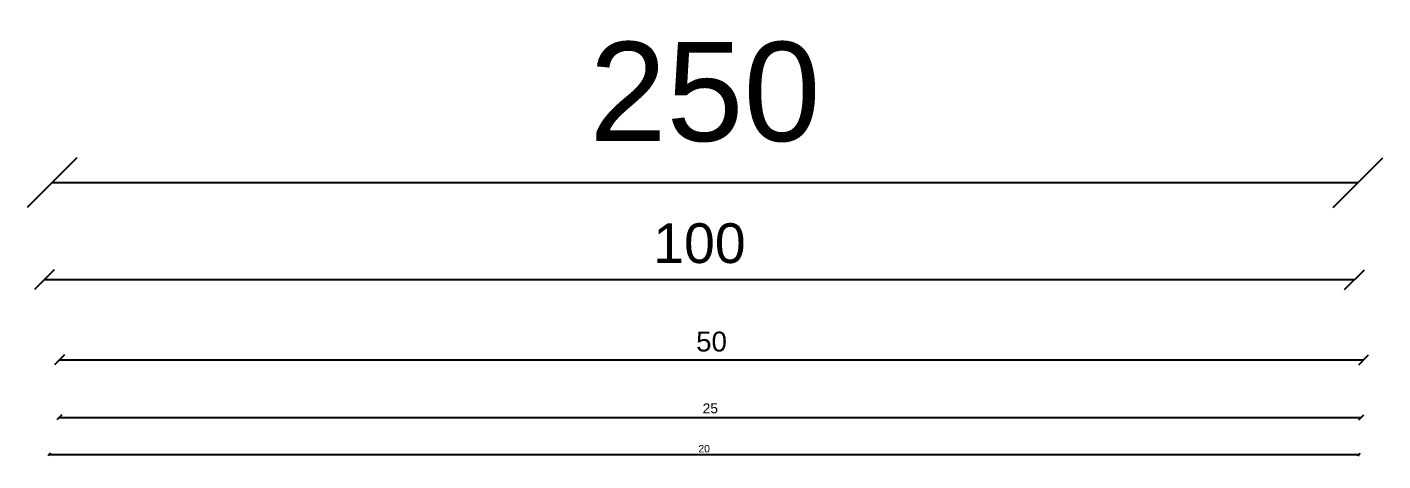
# Model space of a CAD drawing. Header units: millimetres. Extents: x 300 to 9513, y -1479 to 3633.
# Drawn here: x 2547 to 3230, y 2685 to 2904 of the extents above; entities that cross this region are included whole.
import ezdxf

# ---------------------------------------------------------------- set-up
doc = ezdxf.new("R2010")
doc.units = ezdxf.units.MM
doc.header["$PDMODE"] = 35
doc.styles.add('A MORAN M', font='ARIALUNI.ttf')
doc.styles.get("Standard").update_dxf_attribs({"font": 'ARIALUNI.ttf'})
doc.dimstyles.new('A 1-100', dxfattribs={"dimscale": 2, "dimtxt": 10, "dimasz": 5, "dimexe": 1.25, "dimexo": 0.625, "dimgap": 4, "dimtad": 1, "dimdec": 0, "dimdsep": 46, "dimtxsty": 'A MORAN M', "dimblk": 'OBLIQUE', "dimcen": 30, "dimse1": 1, "dimse2": 1, "dimclrd": 256, "dimclre": 256, "dimclrt": 256, "dimadec": 0, "dimazin": 0, "dimtfac": 1, "dimtdec": 0, "dimtix": 1, "dimtmove": 0, "dimatfit": 3, "dimfxl": 1, "dimlwd": -1, "dimlwe": -1, "dimarcsym": 0})
doc.dimstyles.new('A 1-20', dxfattribs={"dimscale": 0.25, "dimtxt": 15, "dimasz": 5, "dimexe": 1.25, "dimexo": 0.625, "dimgap": 4, "dimtad": 1, "dimdec": 0, "dimdsep": 46, "dimtxsty": 'Standard', "dimblk": 'OBLIQUE', "dimcen": 30, "dimse1": 1, "dimse2": 1, "dimclrd": 256, "dimclre": 256, "dimclrt": 256, "dimadec": 0, "dimazin": 0, "dimtfac": 1, "dimtdec": 0, "dimtix": 1, "dimtmove": 0, "dimatfit": 3, "dimfxl": 1, "dimlwd": -1, "dimlwe": -1, "dimarcsym": 0})
doc.dimstyles.new('A 1-25', dxfattribs={"dimscale": 0.5, "dimtxt": 10, "dimasz": 5, "dimexe": 1.25, "dimexo": 0.625, "dimgap": 4, "dimtad": 1, "dimdec": 0, "dimdsep": 46, "dimtxsty": 'Standard', "dimblk": 'OBLIQUE', "dimcen": 30, "dimse1": 1, "dimse2": 1, "dimclrd": 256, "dimclre": 256, "dimclrt": 256, "dimadec": 0, "dimazin": 0, "dimtfac": 1, "dimtdec": 0, "dimtix": 1, "dimtmove": 0, "dimatfit": 3, "dimfxl": 1, "dimlwd": -1, "dimlwe": -1, "dimarcsym": 0})
doc.dimstyles.new('A 1-250', dxfattribs={"dimscale": 5, "dimtxt": 10, "dimasz": 5, "dimexe": 1.25, "dimexo": 0.625, "dimgap": 4, "dimtad": 1, "dimdec": 0, "dimdsep": 46, "dimtxsty": 'Standard', "dimblk": 'OBLIQUE', "dimcen": 30, "dimse1": 1, "dimse2": 1, "dimclrd": 256, "dimclre": 256, "dimadec": 0, "dimazin": 0, "dimtfac": 1, "dimtdec": 0, "dimtix": 1, "dimtmove": 0, "dimatfit": 3, "dimfxl": 1, "dimlwd": -1, "dimlwe": -1, "dimarcsym": 0})
doc.dimstyles.new('A 1-50', dxfattribs={"dimtxt": 10, "dimasz": 5, "dimexe": 1.25, "dimexo": 0.625, "dimgap": 4, "dimtad": 1, "dimdec": 0, "dimdsep": 46, "dimtxsty": 'Standard', "dimblk": 'OBLIQUE', "dimcen": 30, "dimse1": 1, "dimse2": 1, "dimclrd": 256, "dimclre": 256, "dimclrt": 256, "dimadec": 0, "dimazin": 0, "dimtfac": 1, "dimtdec": 0, "dimtix": 1, "dimtmove": 0, "dimatfit": 3, "dimfxl": 1, "dimlwd": -1, "dimlwe": -1, "dimarcsym": 0})

# ---------------------------------------------------------------- blocks, each defined once
blk = doc.blocks.new('_Oblique')
at = {"color": 0, "linetype": 'ByBlock', "lineweight": -2}
blk.add_line((-0.5, -0.5), (0.5, 0.5), dxfattribs=at)
blk = doc.blocks.new('*D36')
at = {"transparency": 16777216}
blk.add_line((2563.05, 2707.02), (3219.31, 2707.02), dxfattribs=at)
at = {"layer": 'Defpoints', "color": 0, "transparency": 16777216}
for p in [(2563.05, 2731.35), (3219.31, 2731.35), (3219.31, 2707.02)]:
    blk.add_point(p, dxfattribs=at)
at = {"transparency": 16777216, "xscale": 2.5, "yscale": 2.5, "zscale": 2.5, "rotation": 180}
blk.add_blockref('_Oblique', (2563.05, 2707.02), dxfattribs=at)
at = {"transparency": 16777216, "xscale": 2.5, "yscale": 2.5, "zscale": 2.5}
blk.add_blockref('_Oblique', (3219.31, 2707.02), dxfattribs=at)
at = {"transparency": 16777216, "insert": (2891.18, 2711.57), "char_height": 5, "attachment_point": 5, "style": 'A MORAN M'}
blk.add_mtext('25', dxfattribs=at)
blk = doc.blocks.new('*D37')
at = {"transparency": 16777216}
blk.add_line((2559.27, 2825.43), (3217.71, 2825.43), dxfattribs=at)
at = {"layer": 'Defpoints', "color": 0, "transparency": 16777216}
for p in [(3217.71, 2825.43), (2559.27, 2809.98), (3217.71, 2809.98)]:
    blk.add_point(p, dxfattribs=at)
at = {"transparency": 16777216, "xscale": 25, "yscale": 25, "zscale": 25, "rotation": 180}
blk.add_blockref('_Oblique', (2559.27, 2825.43), dxfattribs=at)
at = {"transparency": 16777216, "xscale": 25, "yscale": 25, "zscale": 25}
blk.add_blockref('_Oblique', (3217.71, 2825.43), dxfattribs=at)
at = {"color": 0, "transparency": 16777216, "insert": (2888.49, 2870.98), "char_height": 50, "attachment_point": 5, "style": 'A MORAN M'}
blk.add_mtext('250', dxfattribs=at)
blk = doc.blocks.new('*D38')
at = {"transparency": 16777216}
blk.add_line((2563.05, 2736.09), (3220.52, 2736.09), dxfattribs=at)
at = {"layer": 'Defpoints', "color": 0, "transparency": 16777216}
for p in [(3220.52, 2736.09), (2563.05, 2731.35), (3220.52, 2731.35)]:
    blk.add_point(p, dxfattribs=at)
at = {"transparency": 16777216, "xscale": 5, "yscale": 5, "zscale": 5, "rotation": 180}
blk.add_blockref('_Oblique', (2563.05, 2736.09), dxfattribs=at)
at = {"transparency": 16777216, "xscale": 5, "yscale": 5, "zscale": 5}
blk.add_blockref('_Oblique', (3220.52, 2736.09), dxfattribs=at)
at = {"transparency": 16777216, "insert": (2891.78, 2745.2), "char_height": 10, "attachment_point": 5, "style": 'A MORAN M'}
blk.add_mtext('50', dxfattribs=at)
blk = doc.blocks.new('*D39')
at = {"transparency": 16777216}
blk.add_line((2557.99, 2688.31), (3218.14, 2688.31), dxfattribs=at)
at = {"layer": 'Defpoints', "color": 0, "transparency": 16777216}
for p in [(3218.14, 2688.31), (2557.99, 2685.11), (3218.14, 2685.11)]:
    blk.add_point(p, dxfattribs=at)
at = {"transparency": 16777216, "xscale": 1.25, "yscale": 1.25, "zscale": 1.25, "rotation": 180}
blk.add_blockref('_Oblique', (2557.99, 2688.31), dxfattribs=at)
at = {"transparency": 16777216, "xscale": 1.25, "yscale": 1.25, "zscale": 1.25}
blk.add_blockref('_Oblique', (3218.14, 2688.31), dxfattribs=at)
at = {"transparency": 16777216, "insert": (2888.06, 2691.23), "char_height": 3.75, "attachment_point": 5, "style": 'A MORAN M'}
blk.add_mtext('20', dxfattribs=at)
blk = doc.blocks.new('*D40')
at = {"transparency": 16777216}
blk.add_line((2555.44, 2776.51), (3215.91, 2776.51), dxfattribs=at)
at = {"layer": 'Defpoints', "color": 0, "transparency": 16777216}
for p in [(2555.44, 2778.01), (3215.91, 2778.01), (3215.91, 2776.51)]:
    blk.add_point(p, dxfattribs=at)
at = {"transparency": 16777216, "xscale": 10, "yscale": 10, "zscale": 10, "rotation": 180}
blk.add_blockref('_Oblique', (2555.44, 2776.51), dxfattribs=at)
at = {"transparency": 16777216, "xscale": 10, "yscale": 10, "zscale": 10}
blk.add_blockref('_Oblique', (3215.91, 2776.51), dxfattribs=at)
at = {"transparency": 16777216, "insert": (2885.68, 2794.73), "char_height": 20, "attachment_point": 5, "style": 'A MORAN M'}
blk.add_mtext('100', dxfattribs=at)

msp = doc.modelspace()

# ---------------------------------------------------------------- dimensions: what is measured, and where the dimension line sits
for base, p1, p2, text, dimstyle, picture, middle in [((3217.71, 2825.43), (2559.27, 2809.98), (3217.71, 2809.98), '250', 'A 1-250', '*D37', (2888.49, 2870.98)), ((3215.91, 2776.51), (2555.44, 2778.01), (3215.91, 2778.01), '100', 'A 1-100', '*D40', (2885.68, 2794.73)), ((3220.52, 2736.09), (2563.05, 2731.35), (3220.52, 2731.35), '50', 'A 1-50', '*D38', (2891.78, 2745.2)), ((3219.31, 2707.02), (2563.05, 2731.35), (3219.31, 2731.35), '25', 'A 1-25', '*D36', (2891.18, 2711.57)), ((3218.14, 2688.31), (2557.99, 2685.11), (3218.14, 2685.11), '20', 'A 1-20', '*D39', (2888.06, 2691.23))]:
    dim = msp.add_linear_dim(base=base, p1=p1, p2=p2, text=text, dimstyle=dimstyle, override={"dimtxsty": 'A MORAN M'})
    dim.commit()
    dim.dimension.update_dxf_attribs({"geometry": picture, "text_midpoint": middle})

doc.saveas('drawing.dxf')
